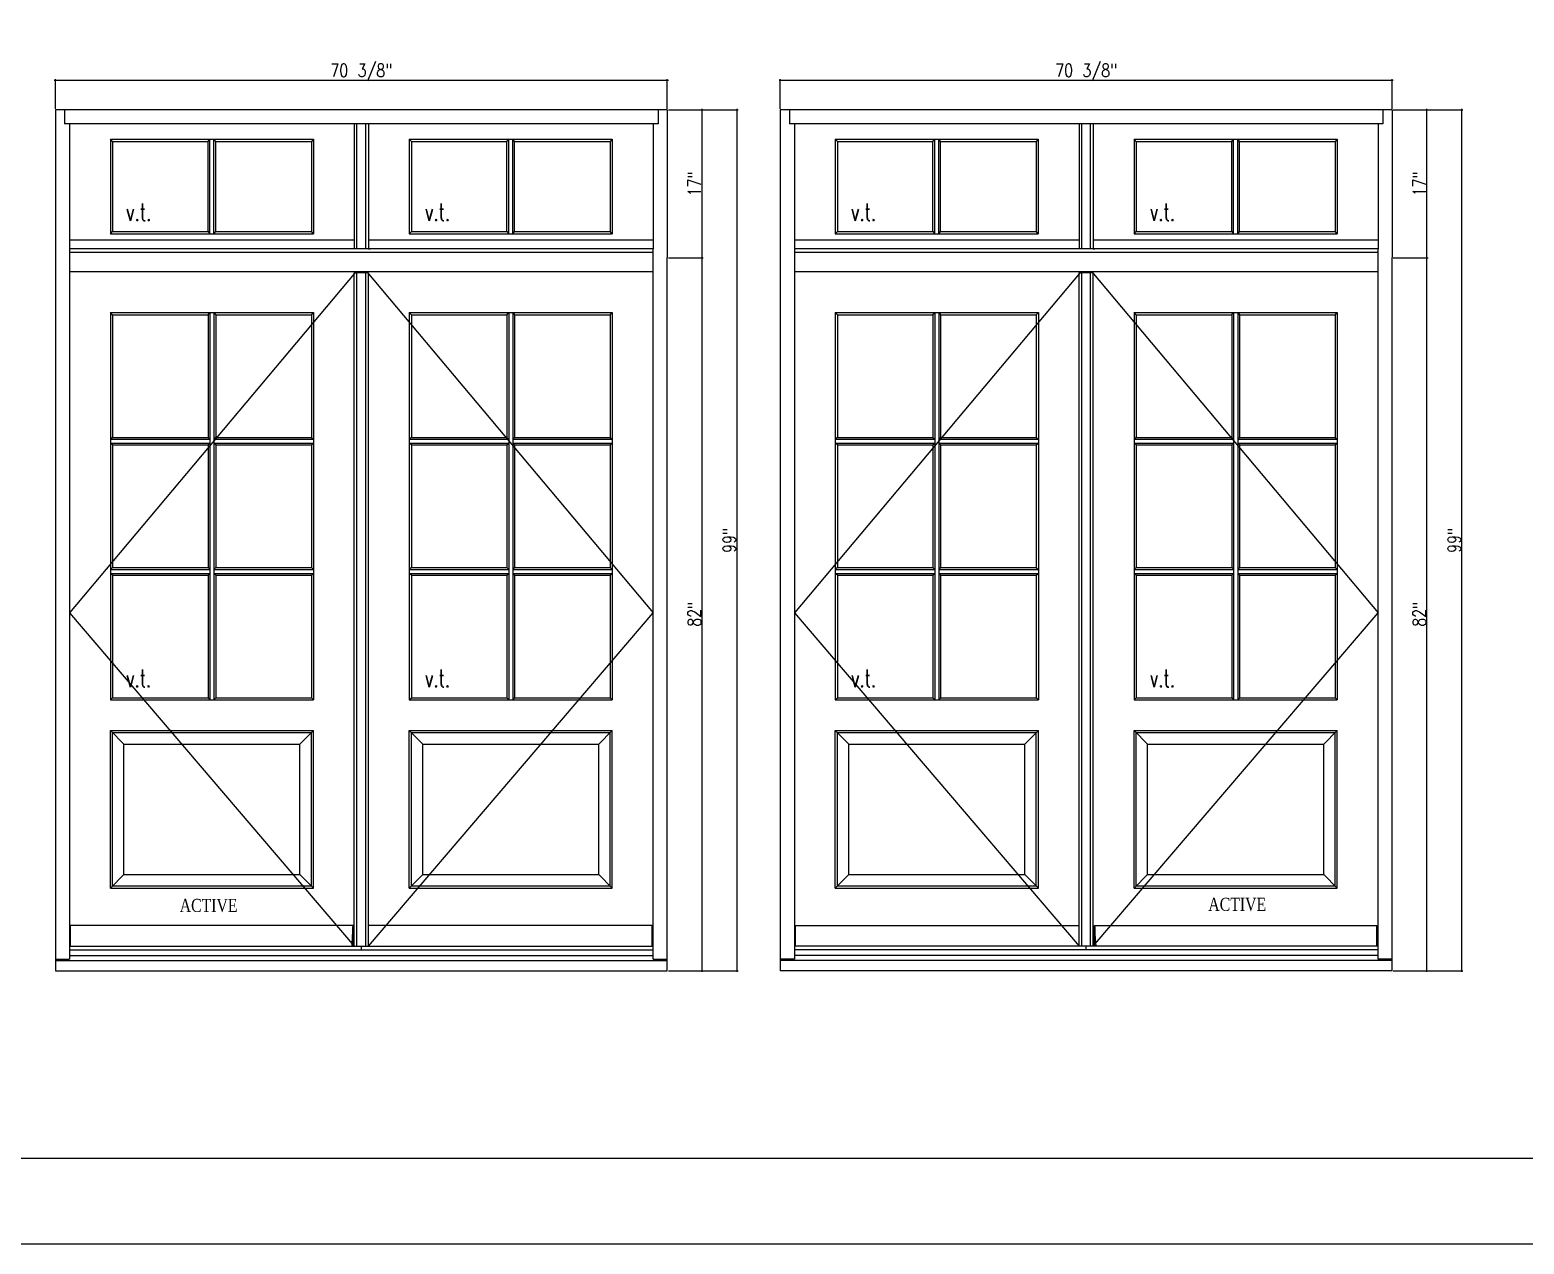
# Model space of a CAD drawing. Header units: inches. Extents: x 1985 to 11287, y 379 to 4336.
# Drawn here: x 8481.2 to 8653, y 3266.3 to 3405.9 of the extents above; entities that cross this region are included whole.
import ezdxf

# ---------------------------------------------------------------- set-up
doc = ezdxf.new("R2010")
doc.units = ezdxf.units.IN
doc.header["$MEASUREMENT"] = 0
doc.layers.get('0').update_dxf_attribs({"linetype": 'CONTINUOUS'})
doc.layers.get('Defpoints').update_dxf_attribs({"linetype": 'CONTINUOUS'})
for name, color, linetype in [('COTE1-1 99', 7, 'CONTINUOUS'), ('elevation 99', 7, 'CONTINUOUS'), ('opening side 99', 1, 'CONTINUOUS'), ('separation 99', 3, 'CONTINUOUS')]:
    doc.layers.add(name, color=color, linetype=linetype)
doc.styles.get("Standard").update_dxf_attribs({"font": 'txt.shx', "width": 0.8})
doc.styles.add('Times', font='times.ttf', dxfattribs={"width": 0.8})
doc.dimstyles.new('Elevation', dxfattribs={"dimscale": 2, "dimtxt": 0.75, "dimasz": 0.0625, "dimexe": 0.0625, "dimexo": 0.0625, "dimgap": 0.0625, "dimtad": 1, "dimdec": 5, "dimzin": 0, "dimdsep": 46, "dimlunit": 5, "dimtxsty": 'Standard', "dimblk1": 'OBLIQUE', "dimblk2": 'OBLIQUE', "dimsah": 1, "dimcen": 2, "dimdle": 0.0625, "dimclrd": 1, "dimclre": 1, "dimadec": 1, "dimazin": 0, "dimtfac": 0.375, "dimtdec": 5, "dimtmove": 0, "dimatfit": 3, "dimldrblk": 'OBLIQUE', "dimfxl": 1, "dimfrac": 2, "dimtolj": 1, "dimtzin": 0, "dimarcsym": 0})

# ---------------------------------------------------------------- blocks, each defined once
blk = doc.blocks.new('_OBLIQUE')
at = {"color": 0, "linetype": 'ByBlock'}
blk.add_line((-0.5, -0.5), (0.5, 0.5), dxfattribs=at)
blk = doc.blocks.new('*D223')
at = {"layer": 'COTE1-1 99', "color": 1, "lineweight": -2, "transparency": 16777216}
for p, q in [((8483.97, 3400.13), (8554.6, 3400.13)), ((8484.1, 3396.85), (8484.1, 3400.26)), ((8554.47, 3396.85), (8554.47, 3400.26))]:
    blk.add_line(p, q, dxfattribs=at)
at = {"layer": 'Defpoints', "color": 0, "transparency": 16777216}
for p in [(8554.47, 3400.13), (8484.1, 3396.72), (8554.47, 3396.72)]:
    blk.add_point(p, dxfattribs=at)
at = {"layer": 'COTE1-1 99', "color": 1, "lineweight": -2, "transparency": 16777216, "xscale": 0.125, "yscale": 0.125, "zscale": 0.125, "rotation": 180}
blk.add_blockref('_OBLIQUE', (8484.1, 3400.13), dxfattribs=at)
at = {"layer": 'COTE1-1 99', "color": 1, "lineweight": -2, "transparency": 16777216, "xscale": 0.125, "yscale": 0.125, "zscale": 0.125}
blk.add_blockref('_OBLIQUE', (8554.47, 3400.13), dxfattribs=at)
at = {"layer": 'COTE1-1 99', "color": 0, "transparency": 16777216, "insert": (8519.29, 3401.01), "char_height": 1.5, "attachment_point": 5}
blk.add_mtext('\\A1;70 3/8"', dxfattribs=at)
blk = doc.blocks.new('*D224')
at = {"layer": 'COTE1-1 99', "color": 1, "lineweight": -2, "transparency": 16777216}
for p, q in [((8554.6, 3396.72), (8558.6, 3396.72)), ((8558.48, 3379.6), (8558.48, 3396.85)), ((8554.6, 3379.72), (8558.6, 3379.72))]:
    blk.add_line(p, q, dxfattribs=at)
at = {"layer": 'Defpoints', "color": 0, "transparency": 16777216}
for p in [(8554.47, 3396.72), (8558.48, 3396.72), (8554.47, 3379.72)]:
    blk.add_point(p, dxfattribs=at)
at = {"layer": 'COTE1-1 99', "color": 1, "lineweight": -2, "transparency": 16777216, "xscale": 0.125, "yscale": 0.125, "zscale": 0.125}
for p, rotation in [((8558.48, 3396.72), 90), ((8558.48, 3379.72), 270)]:
    blk.add_blockref('_OBLIQUE', p, dxfattribs=dict(at, rotation=rotation))
at = {"layer": 'COTE1-1 99', "color": 0, "transparency": 16777216, "insert": (8557.6, 3388.22), "char_height": 1.5, "attachment_point": 5, "rotation": 90}
blk.add_mtext('\\A1;17"', dxfattribs=at)
blk = doc.blocks.new('*D225')
at = {"layer": 'COTE1-1 99', "color": 1, "lineweight": -2, "transparency": 16777216}
for p, q in [((8554.6, 3379.72), (8558.6, 3379.72)), ((8558.48, 3297.6), (8558.48, 3379.85)), ((8554.6, 3297.72), (8558.6, 3297.72))]:
    blk.add_line(p, q, dxfattribs=at)
at = {"layer": 'Defpoints', "color": 0, "transparency": 16777216}
for p in [(8554.47, 3379.72), (8558.48, 3379.72), (8554.47, 3297.72)]:
    blk.add_point(p, dxfattribs=at)
at = {"layer": 'COTE1-1 99', "color": 1, "lineweight": -2, "transparency": 16777216, "xscale": 0.125, "yscale": 0.125, "zscale": 0.125}
for p, rotation in [((8558.48, 3379.72), 90), ((8558.48, 3297.72), 270)]:
    blk.add_blockref('_OBLIQUE', p, dxfattribs=dict(at, rotation=rotation))
at = {"layer": 'COTE1-1 99', "color": 0, "transparency": 16777216, "insert": (8557.6, 3338.72), "char_height": 1.5, "attachment_point": 5, "rotation": 90}
blk.add_mtext('\\A1;82"', dxfattribs=at)
blk = doc.blocks.new('*D226')
at = {"layer": 'COTE1-1 99', "color": 1, "lineweight": -2, "transparency": 16777216}
for p, q in [((8554.6, 3396.72), (8562.62, 3396.72)), ((8562.5, 3297.6), (8562.5, 3396.85)), ((8554.6, 3297.72), (8562.62, 3297.72))]:
    blk.add_line(p, q, dxfattribs=at)
at = {"layer": 'Defpoints', "color": 0, "transparency": 16777216}
for p in [(8554.47, 3396.72), (8562.5, 3396.72), (8554.47, 3297.72)]:
    blk.add_point(p, dxfattribs=at)
at = {"layer": 'COTE1-1 99', "color": 1, "lineweight": -2, "transparency": 16777216, "xscale": 0.125, "yscale": 0.125, "zscale": 0.125}
for p, rotation in [((8562.5, 3396.72), 90), ((8562.5, 3297.72), 270)]:
    blk.add_blockref('_OBLIQUE', p, dxfattribs=dict(at, rotation=rotation))
at = {"layer": 'COTE1-1 99', "color": 0, "transparency": 16777216, "insert": (8561.62, 3347.22), "char_height": 1.5, "attachment_point": 5, "rotation": 90}
blk.add_mtext('\\A1;99"', dxfattribs=at)
blk = doc.blocks.new('*D247')
at = {"layer": 'COTE1-1 99', "color": 1, "lineweight": -2, "transparency": 16777216}
for p, q in [((8567.35, 3400.13), (8637.97, 3400.13)), ((8567.47, 3396.85), (8567.47, 3400.26)), ((8637.85, 3396.85), (8637.85, 3400.26))]:
    blk.add_line(p, q, dxfattribs=at)
at = {"layer": 'Defpoints', "color": 0, "transparency": 16777216}
for p in [(8637.85, 3400.13), (8567.47, 3396.72), (8637.85, 3396.72)]:
    blk.add_point(p, dxfattribs=at)
at = {"layer": 'COTE1-1 99', "color": 1, "lineweight": -2, "transparency": 16777216, "xscale": 0.125, "yscale": 0.125, "zscale": 0.125, "rotation": 180}
blk.add_blockref('_OBLIQUE', (8567.47, 3400.13), dxfattribs=at)
at = {"layer": 'COTE1-1 99', "color": 1, "lineweight": -2, "transparency": 16777216, "xscale": 0.125, "yscale": 0.125, "zscale": 0.125}
blk.add_blockref('_OBLIQUE', (8637.85, 3400.13), dxfattribs=at)
at = {"layer": 'COTE1-1 99', "color": 0, "transparency": 16777216, "insert": (8602.66, 3401.01), "char_height": 1.5, "attachment_point": 5}
blk.add_mtext('\\A1;70 3/8"', dxfattribs=at)
blk = doc.blocks.new('*D248')
at = {"layer": 'COTE1-1 99', "color": 1, "lineweight": -2, "transparency": 16777216}
for p, q in [((8637.97, 3396.72), (8641.97, 3396.72)), ((8641.85, 3379.6), (8641.85, 3396.85)), ((8637.97, 3379.72), (8641.97, 3379.72))]:
    blk.add_line(p, q, dxfattribs=at)
at = {"layer": 'Defpoints', "color": 0, "transparency": 16777216}
for p in [(8637.85, 3396.72), (8641.85, 3396.72), (8637.85, 3379.72)]:
    blk.add_point(p, dxfattribs=at)
at = {"layer": 'COTE1-1 99', "color": 1, "lineweight": -2, "transparency": 16777216, "xscale": 0.125, "yscale": 0.125, "zscale": 0.125}
for p, rotation in [((8641.85, 3396.72), 90), ((8641.85, 3379.72), 270)]:
    blk.add_blockref('_OBLIQUE', p, dxfattribs=dict(at, rotation=rotation))
at = {"layer": 'COTE1-1 99', "color": 0, "transparency": 16777216, "insert": (8640.97, 3388.22), "char_height": 1.5, "attachment_point": 5, "rotation": 90}
blk.add_mtext('\\A1;17"', dxfattribs=at)
blk = doc.blocks.new('*D249')
at = {"layer": 'COTE1-1 99', "color": 1, "lineweight": -2, "transparency": 16777216}
for p, q in [((8637.97, 3379.72), (8641.97, 3379.72)), ((8641.85, 3297.6), (8641.85, 3379.85)), ((8637.97, 3297.72), (8641.97, 3297.72))]:
    blk.add_line(p, q, dxfattribs=at)
at = {"layer": 'Defpoints', "color": 0, "transparency": 16777216}
for p in [(8637.85, 3379.72), (8641.85, 3379.72), (8637.85, 3297.72)]:
    blk.add_point(p, dxfattribs=at)
at = {"layer": 'COTE1-1 99', "color": 1, "lineweight": -2, "transparency": 16777216, "xscale": 0.125, "yscale": 0.125, "zscale": 0.125}
for p, rotation in [((8641.85, 3379.72), 90), ((8641.85, 3297.72), 270)]:
    blk.add_blockref('_OBLIQUE', p, dxfattribs=dict(at, rotation=rotation))
at = {"layer": 'COTE1-1 99', "color": 0, "transparency": 16777216, "insert": (8640.97, 3338.72), "char_height": 1.5, "attachment_point": 5, "rotation": 90}
blk.add_mtext('\\A1;82"', dxfattribs=at)
blk = doc.blocks.new('*D250')
at = {"layer": 'COTE1-1 99', "color": 1, "lineweight": -2, "transparency": 16777216}
for p, q in [((8637.97, 3396.72), (8645.99, 3396.72)), ((8645.87, 3297.6), (8645.87, 3396.85)), ((8637.97, 3297.72), (8645.99, 3297.72))]:
    blk.add_line(p, q, dxfattribs=at)
at = {"layer": 'Defpoints', "color": 0, "transparency": 16777216}
for p in [(8637.85, 3396.72), (8645.87, 3396.72), (8637.85, 3297.72)]:
    blk.add_point(p, dxfattribs=at)
at = {"layer": 'COTE1-1 99', "color": 1, "lineweight": -2, "transparency": 16777216, "xscale": 0.125, "yscale": 0.125, "zscale": 0.125}
for p, rotation in [((8645.87, 3396.72), 90), ((8645.87, 3297.72), 270)]:
    blk.add_blockref('_OBLIQUE', p, dxfattribs=dict(at, rotation=rotation))
at = {"layer": 'COTE1-1 99', "color": 0, "transparency": 16777216, "insert": (8644.99, 3347.22), "char_height": 1.5, "attachment_point": 5, "rotation": 90}
blk.add_mtext('\\A1;99"', dxfattribs=at)

msp = doc.modelspace()

# ---------------------------------------------------------------- linework, layer by layer
at = {"layer": 'elevation 99'}
for p, q in [((8554.473447, 3396.722979), (8484.098447, 3396.722979)), ((8484.098447, 3396.722979), (8484.098447, 3380.722979)), ((8485.160947, 3396.722979), (8485.160947, 3395.097979)), ((8553.410947, 3396.722979), (8553.410947, 3395.097979)), ((8554.473447, 3396.722979), (8554.473447, 3379.722979)), ((8567.470789, 3396.722979), (8567.470789, 3380.722979)), ((8637.845789, 3396.722979), (8567.470789, 3396.722979)), ((8568.533289, 3396.722979), (8568.533289, 3395.097979)), ((8636.783289, 3396.722979), (8636.783289, 3395.097979)), ((8637.845789, 3396.722979), (8637.845789, 3379.722979)), ((8518.473447, 3395.097979), (8485.160947, 3395.097979)), ((8485.723447, 3395.097979), (8485.723447, 3380.722979)), ((8518.473447, 3395.097979), (8518.473447, 3380.722979)), ((8520.098447, 3395.097979), (8518.473447, 3395.097979)), ((8518.785948, 3380.722979), (8518.785948, 3395.097979)), ((8519.785946, 3380.722979), (8519.785946, 3395.097979)), ((8520.285947, 3395.097979), (8520.098447, 3395.097979)), ((8520.098447, 3395.097979), (8520.098447, 3380.722979)), ((8553.410947, 3395.097979), (8520.285947, 3395.097979)), ((8552.848447, 3395.097979), (8552.848447, 3380.722979)), ((8601.845789, 3395.097979), (8568.533289, 3395.097979)), ((8569.095789, 3395.097979), (8569.095789, 3380.722979)), ((8603.470789, 3395.097979), (8601.845789, 3395.097979)), ((8601.845789, 3395.097979), (8601.845789, 3380.722979)), ((8602.15829, 3380.722979), (8602.15829, 3395.097979)), ((8603.158288, 3380.722979), (8603.158288, 3395.097979)), ((8603.470789, 3395.097979), (8603.470789, 3380.722979)), ((8603.658289, 3395.097979), (8603.470789, 3395.097979)), ((8636.783289, 3395.097979), (8603.658289, 3395.097979)), ((8636.220789, 3395.097979), (8636.220789, 3380.722979)), ((8490.420761, 3393.339028), (8490.420761, 3382.481903)), ((8490.420761, 3393.339028), (8513.776134, 3393.339028)), ((8490.661832, 3393.097957), (8490.420761, 3393.339028)), ((8490.661832, 3393.097957), (8490.661832, 3382.722974)), ((8490.661832, 3393.097957), (8501.660947, 3393.097957)), ((8501.660947, 3393.097957), (8501.865147, 3393.339028)), ((8501.660947, 3382.722974), (8501.660947, 3393.097957)), ((8501.865147, 3382.481903), (8501.865147, 3393.339028)), ((8502.331747, 3382.481903), (8502.331747, 3393.339028)), ((8502.535947, 3393.097957), (8502.331747, 3393.339028)), ((8502.535947, 3382.722974), (8502.535947, 3393.097957)), ((8502.535947, 3393.097957), (8513.535062, 3393.097957)), ((8513.776134, 3393.339028), (8513.535062, 3393.097957)), ((8513.535062, 3393.097957), (8513.535062, 3382.722974)), ((8513.776134, 3393.339028), (8513.776134, 3382.481903)), ((8524.795761, 3393.339028), (8524.795761, 3382.481903)), ((8524.795761, 3393.339028), (8548.151134, 3393.339028)), ((8525.036832, 3393.097957), (8524.795761, 3393.339028)), ((8525.036832, 3393.097957), (8525.036832, 3382.722974)), ((8525.036832, 3393.097957), (8536.035947, 3393.097957)), ((8536.035947, 3393.097957), (8536.240147, 3393.339028)), ((8536.035947, 3382.722974), (8536.035947, 3393.097957)), ((8536.240147, 3382.481903), (8536.240147, 3393.339028)), ((8536.706747, 3382.481903), (8536.706747, 3393.339028)), ((8536.910947, 3393.097957), (8536.706747, 3393.339028)), ((8536.910947, 3382.722974), (8536.910947, 3393.097957)), ((8536.910947, 3393.097957), (8547.910062, 3393.097957)), ((8548.151134, 3393.339028), (8547.910062, 3393.097957)), ((8547.910062, 3393.097957), (8547.910062, 3382.722974)), ((8548.151134, 3393.339028), (8548.151134, 3382.481903)), ((8573.793103, 3393.339028), (8597.148476, 3393.339028)), ((8573.793103, 3393.339028), (8573.793103, 3382.481903)), ((8574.034174, 3393.097957), (8573.793103, 3393.339028)), ((8574.034174, 3393.097957), (8585.033289, 3393.097957)), ((8574.034174, 3393.097957), (8574.034174, 3382.722974)), ((8585.033289, 3393.097957), (8585.237489, 3393.339028)), ((8585.033289, 3382.722974), (8585.033289, 3393.097957)), ((8585.237489, 3382.481903), (8585.237489, 3393.339028)), ((8585.908289, 3393.097957), (8585.704089, 3393.339028)), ((8585.704089, 3382.481903), (8585.704089, 3393.339028)), ((8585.908289, 3393.097957), (8596.907404, 3393.097957)), ((8585.908289, 3382.722974), (8585.908289, 3393.097957)), ((8597.148476, 3393.339028), (8596.907404, 3393.097957)), ((8596.907404, 3393.097957), (8596.907404, 3382.722974)), ((8597.148476, 3393.339028), (8597.148476, 3382.481903)), ((8608.168103, 3393.339028), (8631.523476, 3393.339028)), ((8608.168103, 3393.339028), (8608.168103, 3382.481903)), ((8608.409174, 3393.097957), (8608.168103, 3393.339028)), ((8608.409174, 3393.097957), (8619.408289, 3393.097957)), ((8608.409174, 3393.097957), (8608.409174, 3382.722974)), ((8619.408289, 3393.097957), (8619.612489, 3393.339028)), ((8619.408289, 3382.722974), (8619.408289, 3393.097957)), ((8619.612489, 3382.481903), (8619.612489, 3393.339028)), ((8620.283289, 3393.097957), (8620.079089, 3393.339028)), ((8620.079089, 3382.481903), (8620.079089, 3393.339028)), ((8620.283289, 3393.097957), (8631.282404, 3393.097957)), ((8620.283289, 3382.722974), (8620.283289, 3393.097957)), ((8631.523476, 3393.339028), (8631.282404, 3393.097957)), ((8631.282404, 3393.097957), (8631.282404, 3382.722974)), ((8631.523476, 3393.339028), (8631.523476, 3382.481903)), ((8490.420761, 3382.481903), (8490.661832, 3382.722974)), ((8490.420761, 3382.481903), (8513.776134, 3382.481903)), ((8490.655355, 3382.722974), (8501.660947, 3382.722974)), ((8501.660947, 3382.722974), (8501.865147, 3382.481903)), ((8502.331747, 3382.481903), (8502.535947, 3382.722974)), ((8502.535947, 3382.722974), (8513.535062, 3382.722974)), ((8513.776134, 3382.481903), (8513.535062, 3382.722974)), ((8524.795761, 3382.481903), (8525.036832, 3382.722974)), ((8524.795761, 3382.481903), (8548.151134, 3382.481903)), ((8525.030355, 3382.722974), (8536.035947, 3382.722974)), ((8536.035947, 3382.722974), (8536.240147, 3382.481903)), ((8536.706747, 3382.481903), (8536.910947, 3382.722974)), ((8536.910947, 3382.722974), (8547.910062, 3382.722974)), ((8548.151134, 3382.481903), (8547.910062, 3382.722974)), ((8573.793103, 3382.481903), (8574.034174, 3382.722974)), ((8573.793103, 3382.481903), (8597.148476, 3382.481903)), ((8574.027697, 3382.722974), (8585.033289, 3382.722974)), ((8585.033289, 3382.722974), (8585.237489, 3382.481903)), ((8585.704089, 3382.481903), (8585.908289, 3382.722974)), ((8585.908289, 3382.722974), (8596.907404, 3382.722974)), ((8597.148476, 3382.481903), (8596.907404, 3382.722974)), ((8608.168103, 3382.481903), (8608.409174, 3382.722974)), ((8608.168103, 3382.481903), (8631.523476, 3382.481903)), ((8608.402697, 3382.722974), (8619.408289, 3382.722974)), ((8619.408289, 3382.722974), (8619.612489, 3382.481903)), ((8620.079089, 3382.481903), (8620.283289, 3382.722974)), ((8620.283289, 3382.722974), (8631.282404, 3382.722974)), ((8631.523476, 3382.481903), (8631.282404, 3382.722974)), ((8484.098447, 3380.722979), (8484.098447, 3297.722979)), ((8484.098447, 3380.722979), (8484.098447, 3297.722979)), ((8518.473447, 3381.722979), (8485.723447, 3381.722979)), ((8485.723447, 3380.722979), (8485.723447, 3380.347979)), ((8485.723447, 3380.722979), (8485.723447, 3380.347979)), ((8518.473447, 3380.722979), (8485.723447, 3380.722979)), ((8520.098447, 3380.722979), (8518.473447, 3380.722979)), ((8552.848447, 3381.722979), (8520.098447, 3381.722979)), ((8552.848447, 3380.722979), (8520.098447, 3380.722979)), ((8520.098447, 3380.722979), (8520.285947, 3380.722979)), ((8552.848447, 3380.347979), (8552.848447, 3380.722979)), ((8552.848447, 3380.347979), (8552.848447, 3380.722979)), ((8567.470789, 3380.722979), (8567.470789, 3297.722979)), ((8567.470789, 3380.722979), (8567.470789, 3297.722979)), ((8601.845789, 3381.722979), (8569.095789, 3381.722979)), ((8601.845789, 3380.722979), (8569.095789, 3380.722979)), ((8569.095789, 3380.722979), (8569.095789, 3380.347979)), ((8569.095789, 3380.722979), (8569.095789, 3380.347979)), ((8603.470789, 3380.722979), (8601.845789, 3380.722979)), ((8636.220789, 3381.722979), (8603.470789, 3381.722979)), ((8603.470789, 3380.722979), (8603.658289, 3380.722979)), ((8636.220789, 3380.722979), (8603.470789, 3380.722979)), ((8636.220789, 3380.347979), (8636.220789, 3380.722979)), ((8636.220789, 3380.347979), (8636.220789, 3380.722979)), ((8485.723447, 3380.347979), (8518.473447, 3380.347979)), ((8485.723447, 3380.347979), (8485.723447, 3378.097979)), ((8518.473447, 3380.347979), (8520.098447, 3380.347979)), ((8520.098447, 3380.347979), (8552.848447, 3380.347979)), ((8554.473447, 3297.722979), (8554.473447, 3379.722979)), ((8554.473447, 3297.722979), (8554.473447, 3379.722979)), ((8569.095789, 3380.347979), (8569.095789, 3378.097979)), ((8569.095789, 3380.347979), (8601.845789, 3380.347979)), ((8601.845789, 3380.347979), (8603.470789, 3380.347979)), ((8603.470789, 3380.347979), (8636.220789, 3380.347979)), ((8637.845789, 3297.722979), (8637.845789, 3379.722979)), ((8637.845789, 3297.722979), (8637.845789, 3379.722979)), ((8520.785947, 3378.097979), (8485.723447, 3378.097979)), ((8520.785947, 3378.097979), (8485.723447, 3378.097979)), ((8485.723447, 3378.097979), (8485.723447, 3299.051104)), ((8485.723447, 3378.097979), (8485.723447, 3299.051104)), ((8552.848447, 3378.097979), (8518.410947, 3378.097979)), ((8552.848447, 3378.097979), (8518.410947, 3378.097979)), ((8520.098446, 3377.972979), (8518.473448, 3377.972979)), ((8520.098446, 3377.972979), (8518.473448, 3377.972979)), ((8518.473448, 3300.535473), (8518.473448, 3377.972979)), ((8518.785948, 3300.535473), (8518.785948, 3377.972979)), ((8518.826087, 3377.972979), (8518.826087, 3378.097979)), ((8518.826087, 3377.972979), (8518.826087, 3378.097979)), ((8518.942247, 3377.972979), (8518.942247, 3378.097979)), ((8518.942247, 3377.972979), (8518.942247, 3378.097979)), ((8519.035947, 3377.972979), (8519.035947, 3378.097979)), ((8519.035947, 3377.972979), (8519.035947, 3378.097979)), ((8519.535947, 3377.972979), (8519.535947, 3378.097979)), ((8519.535947, 3377.972979), (8519.535947, 3378.097979)), ((8519.785946, 3300.535473), (8519.785946, 3377.972979)), ((8520.098446, 3300.535473), (8520.098446, 3377.972979)), ((8552.848447, 3299.051104), (8552.848447, 3378.097979)), ((8552.848447, 3299.051104), (8552.848447, 3378.097979)), ((8569.095789, 3378.097979), (8569.095789, 3299.051104)), ((8569.095789, 3378.097979), (8569.095789, 3299.051104)), ((8604.158289, 3378.097979), (8569.095789, 3378.097979)), ((8604.158289, 3378.097979), (8569.095789, 3378.097979)), ((8636.220789, 3378.097979), (8601.783289, 3378.097979)), ((8636.220789, 3378.097979), (8601.783289, 3378.097979)), ((8601.84579, 3300.535473), (8601.84579, 3377.972979)), ((8603.470788, 3377.972979), (8601.84579, 3377.972979)), ((8603.470788, 3377.972979), (8601.84579, 3377.972979)), ((8602.15829, 3300.535473), (8602.15829, 3377.972979)), ((8602.198428, 3377.972979), (8602.198428, 3378.097979)), ((8602.198428, 3377.972979), (8602.198428, 3378.097979)), ((8602.314589, 3377.972979), (8602.314589, 3378.097979)), ((8602.314589, 3377.972979), (8602.314589, 3378.097979)), ((8602.408289, 3377.972979), (8602.408289, 3378.097979)), ((8602.408289, 3377.972979), (8602.408289, 3378.097979)), ((8602.908289, 3377.972979), (8602.908289, 3378.097979)), ((8602.908289, 3377.972979), (8602.908289, 3378.097979)), ((8603.158288, 3300.535473), (8603.158288, 3377.972979)), ((8603.470788, 3300.535473), (8603.470788, 3377.972979)), ((8636.220789, 3299.051104), (8636.220789, 3378.097979)), ((8636.220789, 3299.051104), (8636.220789, 3378.097979)), ((8490.660932, 3373.16043), (8490.419861, 3373.428302)), ((8490.419861, 3373.428302), (8513.777034, 3373.428302)), ((8490.419861, 3373.428302), (8490.419861, 3328.861307)), ((8490.660932, 3373.16043), (8501.660947, 3373.16043)), ((8490.660932, 3373.16043), (8490.660932, 3359.05693)), ((8501.660947, 3373.16043), (8501.865147, 3373.428302)), ((8501.660947, 3373.16043), (8501.660947, 3359.05693)), ((8501.865147, 3373.428302), (8501.865147, 3328.861307)), ((8502.331747, 3373.428302), (8502.535947, 3373.16043)), ((8502.331747, 3373.428302), (8502.331747, 3328.861307)), ((8502.535947, 3373.16043), (8513.535962, 3373.16043)), ((8502.535947, 3373.16043), (8502.535947, 3359.05693)), ((8513.535962, 3373.16043), (8513.777034, 3373.428302)), ((8513.535962, 3373.16043), (8513.535962, 3359.05693)), ((8513.777034, 3373.428302), (8513.777034, 3328.861307)), ((8525.035932, 3373.16043), (8524.794861, 3373.428302)), ((8524.794861, 3373.428302), (8548.152034, 3373.428302)), ((8524.794861, 3373.428302), (8524.794861, 3328.861307)), ((8525.035932, 3373.16043), (8536.035947, 3373.16043)), ((8525.035932, 3373.16043), (8525.035932, 3359.05693)), ((8536.035947, 3373.16043), (8536.240147, 3373.428302)), ((8536.035947, 3373.16043), (8536.035947, 3359.05693)), ((8536.240147, 3373.428302), (8536.240147, 3328.861307)), ((8536.706747, 3373.428302), (8536.910947, 3373.16043)), ((8536.706747, 3373.428302), (8536.706747, 3328.861307)), ((8536.910947, 3373.16043), (8547.910962, 3373.16043)), ((8536.910947, 3373.16043), (8536.910947, 3359.05693)), ((8547.910962, 3373.16043), (8548.152034, 3373.428302)), ((8547.910962, 3373.16043), (8547.910962, 3359.05693)), ((8548.152034, 3373.428302), (8548.152034, 3328.861307)), ((8573.792203, 3373.428302), (8573.792203, 3328.861307)), ((8573.792203, 3373.428302), (8597.149376, 3373.428302)), ((8574.033274, 3373.16043), (8573.792203, 3373.428302)), ((8574.033274, 3373.16043), (8574.033274, 3359.05693)), ((8574.033274, 3373.16043), (8585.033289, 3373.16043)), ((8585.033289, 3373.16043), (8585.237489, 3373.428302)), ((8585.033289, 3373.16043), (8585.033289, 3359.05693)), ((8585.237489, 3373.428302), (8585.237489, 3328.861307)), ((8585.704089, 3373.428302), (8585.704089, 3328.861307)), ((8585.704089, 3373.428302), (8585.908289, 3373.16043)), ((8585.908289, 3373.16043), (8585.908289, 3359.05693)), ((8585.908289, 3373.16043), (8596.908304, 3373.16043)), ((8596.908304, 3373.16043), (8597.149376, 3373.428302)), ((8596.908304, 3373.16043), (8596.908304, 3359.05693)), ((8597.149376, 3373.428302), (8597.149376, 3328.861307)), ((8608.408274, 3373.16043), (8608.167203, 3373.428302)), ((8608.167203, 3373.428302), (8631.524376, 3373.428302)), ((8608.167203, 3373.428302), (8608.167203, 3328.861307)), ((8608.408274, 3373.16043), (8619.408289, 3373.16043)), ((8608.408274, 3373.16043), (8608.408274, 3359.05693)), ((8619.408289, 3373.16043), (8619.612489, 3373.428302)), ((8619.408289, 3373.16043), (8619.408289, 3359.05693)), ((8619.612489, 3373.428302), (8619.612489, 3328.861307)), ((8620.079089, 3373.428302), (8620.283289, 3373.16043)), ((8620.079089, 3373.428302), (8620.079089, 3328.861307)), ((8620.283289, 3373.16043), (8631.283304, 3373.16043)), ((8620.283289, 3373.16043), (8620.283289, 3359.05693)), ((8631.283304, 3373.16043), (8631.524376, 3373.428302)), ((8631.283304, 3373.16043), (8631.283304, 3359.05693)), ((8631.524376, 3373.428302), (8631.524376, 3328.861307)), ((8490.660932, 3359.05693), (8490.419861, 3358.85273)), ((8490.419861, 3358.85273), (8501.865147, 3358.85273)), ((8490.660932, 3358.18193), (8490.419861, 3358.38613)), ((8490.419861, 3358.38613), (8501.865147, 3358.38613)), ((8490.660932, 3359.05693), (8501.660947, 3359.05693)), ((8490.660932, 3358.18193), (8490.660932, 3344.07843)), ((8490.660932, 3358.18193), (8501.660947, 3358.18193)), ((8501.660947, 3359.05693), (8501.865147, 3358.85273)), ((8501.660947, 3358.18193), (8501.865147, 3358.38613)), ((8501.660947, 3358.18193), (8501.660947, 3344.07843)), ((8502.535947, 3359.05693), (8502.331747, 3358.85273)), ((8502.331747, 3358.85273), (8513.777034, 3358.85273)), ((8502.331747, 3358.38613), (8513.777034, 3358.38613)), ((8502.535947, 3358.18193), (8502.331747, 3358.38613)), ((8502.535947, 3359.05693), (8513.535962, 3359.05693)), ((8502.535947, 3358.18193), (8502.535947, 3344.07843)), ((8502.535947, 3358.18193), (8513.535962, 3358.18193)), ((8513.535962, 3359.05693), (8513.777034, 3358.85273)), ((8513.535962, 3358.18193), (8513.777034, 3358.38613)), ((8513.535962, 3358.18193), (8513.535962, 3344.07843)), ((8525.035932, 3359.05693), (8524.794861, 3358.85273)), ((8524.794861, 3358.85273), (8536.240147, 3358.85273)), ((8525.035932, 3358.18193), (8524.794861, 3358.38613)), ((8524.794861, 3358.38613), (8536.240147, 3358.38613)), ((8525.035932, 3359.05693), (8536.035947, 3359.05693)), ((8525.035932, 3358.18193), (8525.035932, 3344.07843)), ((8525.035932, 3358.18193), (8536.035947, 3358.18193)), ((8536.035947, 3359.05693), (8536.240147, 3358.85273)), ((8536.035947, 3358.18193), (8536.240147, 3358.38613)), ((8536.035947, 3358.18193), (8536.035947, 3344.07843)), ((8536.910947, 3359.05693), (8536.706747, 3358.85273)), ((8536.706747, 3358.85273), (8548.152034, 3358.85273)), ((8536.706747, 3358.38613), (8548.152034, 3358.38613)), ((8536.910947, 3358.18193), (8536.706747, 3358.38613)), ((8536.910947, 3359.05693), (8547.910962, 3359.05693)), ((8536.910947, 3358.18193), (8536.910947, 3344.07843)), ((8536.910947, 3358.18193), (8547.910962, 3358.18193)), ((8547.910962, 3359.05693), (8548.152034, 3358.85273)), ((8547.910962, 3358.18193), (8548.152034, 3358.38613)), ((8547.910962, 3358.18193), (8547.910962, 3344.07843)), ((8574.033274, 3359.05693), (8573.792203, 3358.85273)), ((8573.792203, 3358.85273), (8585.237489, 3358.85273)), ((8573.792203, 3358.38613), (8585.237489, 3358.38613)), ((8574.033274, 3358.18193), (8573.792203, 3358.38613)), ((8574.033274, 3359.05693), (8585.033289, 3359.05693)), ((8574.033274, 3358.18193), (8585.033289, 3358.18193)), ((8574.033274, 3358.18193), (8574.033274, 3344.07843)), ((8585.033289, 3359.05693), (8585.237489, 3358.85273)), ((8585.033289, 3358.18193), (8585.237489, 3358.38613)), ((8585.033289, 3358.18193), (8585.033289, 3344.07843)), ((8585.908289, 3359.05693), (8585.704089, 3358.85273)), ((8585.704089, 3358.85273), (8597.149376, 3358.85273)), ((8585.908289, 3358.18193), (8585.704089, 3358.38613)), ((8585.704089, 3358.38613), (8597.149376, 3358.38613)), ((8585.908289, 3359.05693), (8596.908304, 3359.05693)), ((8585.908289, 3358.18193), (8596.908304, 3358.18193)), ((8585.908289, 3358.18193), (8585.908289, 3344.07843)), ((8596.908304, 3359.05693), (8597.149376, 3358.85273)), ((8596.908304, 3358.18193), (8597.149376, 3358.38613)), ((8596.908304, 3358.18193), (8596.908304, 3344.07843)), ((8608.408274, 3359.05693), (8608.167203, 3358.85273)), ((8608.167203, 3358.85273), (8619.612489, 3358.85273)), ((8608.408274, 3358.18193), (8608.167203, 3358.38613)), ((8608.167203, 3358.38613), (8619.612489, 3358.38613)), ((8608.408274, 3359.05693), (8619.408289, 3359.05693)), ((8608.408274, 3358.18193), (8608.408274, 3344.07843)), ((8608.408274, 3358.18193), (8619.408289, 3358.18193)), ((8619.408289, 3359.05693), (8619.612489, 3358.85273)), ((8619.408289, 3358.18193), (8619.612489, 3358.38613)), ((8619.408289, 3358.18193), (8619.408289, 3344.07843)), ((8620.283289, 3359.05693), (8620.079089, 3358.85273)), ((8620.079089, 3358.85273), (8631.524376, 3358.85273)), ((8620.079089, 3358.38613), (8631.524376, 3358.38613)), ((8620.283289, 3358.18193), (8620.079089, 3358.38613)), ((8620.283289, 3359.05693), (8631.283304, 3359.05693)), ((8620.283289, 3358.18193), (8620.283289, 3344.07843)), ((8620.283289, 3358.18193), (8631.283304, 3358.18193)), ((8631.283304, 3359.05693), (8631.524376, 3358.85273)), ((8631.283304, 3358.18193), (8631.524376, 3358.38613)), ((8631.283304, 3358.18193), (8631.283304, 3344.07843)), ((8490.660932, 3344.07843), (8490.419861, 3343.87423)), ((8490.419861, 3343.87423), (8501.865147, 3343.87423)), ((8490.419861, 3343.412079), (8501.865147, 3343.412079)), ((8490.660932, 3344.07843), (8501.660947, 3344.07843)), ((8490.660932, 3343.207879), (8490.660932, 3329.102379)), ((8490.660932, 3343.207879), (8501.660947, 3343.207879)), ((8501.660947, 3343.207879), (8501.660947, 3329.102379)), ((8502.331747, 3343.87423), (8513.777034, 3343.87423)), ((8502.331747, 3343.412079), (8513.777034, 3343.412079)), ((8502.535947, 3344.07843), (8513.535962, 3344.07843)), ((8502.535947, 3343.207879), (8513.535962, 3343.207879)), ((8502.535947, 3343.207879), (8502.535947, 3329.102379)), ((8513.535962, 3344.07843), (8513.777034, 3343.87423)), ((8513.535962, 3343.207879), (8513.777034, 3343.412079)), ((8513.535962, 3343.207879), (8513.535962, 3329.102379)), ((8525.035932, 3344.07843), (8524.794861, 3343.87423)), ((8524.794861, 3343.87423), (8536.240147, 3343.87423)), ((8524.794861, 3343.412079), (8536.240147, 3343.412079)), ((8525.035932, 3344.07843), (8536.035947, 3344.07843)), ((8525.035932, 3343.207879), (8525.035932, 3329.102379)), ((8525.035932, 3343.207879), (8536.035947, 3343.207879)), ((8536.035947, 3343.207879), (8536.035947, 3329.102379)), ((8536.706747, 3343.87423), (8548.152034, 3343.87423)), ((8536.706747, 3343.412079), (8548.152034, 3343.412079)), ((8536.910947, 3344.07843), (8547.910962, 3344.07843)), ((8536.910947, 3343.207879), (8547.910962, 3343.207879)), ((8536.910947, 3343.207879), (8536.910947, 3329.102379)), ((8547.910962, 3344.07843), (8548.152034, 3343.87423)), ((8547.910962, 3343.207879), (8548.152034, 3343.412079)), ((8547.910962, 3343.207879), (8547.910962, 3329.102379)), ((8574.033274, 3344.07843), (8573.792203, 3343.87423)), ((8573.792203, 3343.87423), (8585.237489, 3343.87423)), ((8573.792203, 3343.412079), (8585.237489, 3343.412079)), ((8574.033274, 3344.07843), (8585.033289, 3344.07843)), ((8574.033274, 3343.207879), (8585.033289, 3343.207879)), ((8574.033274, 3343.207879), (8574.033274, 3329.102379)), ((8585.033289, 3343.207879), (8585.033289, 3329.102379)), ((8585.704089, 3343.87423), (8597.149376, 3343.87423)), ((8585.704089, 3343.412079), (8597.149376, 3343.412079)), ((8585.908289, 3344.07843), (8596.908304, 3344.07843)), ((8585.908289, 3343.207879), (8585.908289, 3329.102379)), ((8585.908289, 3343.207879), (8596.908304, 3343.207879)), ((8596.908304, 3344.07843), (8597.149376, 3343.87423)), ((8596.908304, 3343.207879), (8597.149376, 3343.412079)), ((8596.908304, 3343.207879), (8596.908304, 3329.102379)), ((8608.408274, 3344.07843), (8608.167203, 3343.87423)), ((8608.167203, 3343.87423), (8619.612489, 3343.87423)), ((8608.167203, 3343.412079), (8619.612489, 3343.412079)), ((8608.408274, 3344.07843), (8619.408289, 3344.07843)), ((8608.408274, 3343.207879), (8608.408274, 3329.102379)), ((8608.408274, 3343.207879), (8619.408289, 3343.207879)), ((8619.408289, 3343.207879), (8619.408289, 3329.102379)), ((8620.079089, 3343.87423), (8631.524376, 3343.87423)), ((8620.079089, 3343.412079), (8631.524376, 3343.412079)), ((8620.283289, 3344.07843), (8631.283304, 3344.07843)), ((8620.283289, 3343.207879), (8631.283304, 3343.207879)), ((8620.283289, 3343.207879), (8620.283289, 3329.102379)), ((8631.283304, 3344.07843), (8631.524376, 3343.87423)), ((8631.283304, 3343.207879), (8631.524376, 3343.412079)), ((8631.283304, 3343.207879), (8631.283304, 3329.102379)), ((8490.419861, 3328.861307), (8490.660932, 3329.102379)), ((8490.660932, 3329.102379), (8501.660947, 3329.102379)), ((8501.660947, 3329.102379), (8501.865147, 3328.861307)), ((8502.535947, 3329.102379), (8502.331747, 3328.861307)), ((8502.535947, 3329.102379), (8513.535962, 3329.102379)), ((8513.777034, 3328.861307), (8513.535962, 3329.102379)), ((8524.794861, 3328.861307), (8525.035932, 3329.102379)), ((8525.035932, 3329.102379), (8536.035947, 3329.102379)), ((8536.035947, 3329.102379), (8536.240147, 3328.861307)), ((8536.910947, 3329.102379), (8536.706747, 3328.861307)), ((8536.910947, 3329.102379), (8547.910962, 3329.102379)), ((8548.152034, 3328.861307), (8547.910962, 3329.102379)), ((8573.792203, 3328.861307), (8574.033274, 3329.102379)), ((8574.033274, 3329.102379), (8585.033289, 3329.102379)), ((8585.033289, 3329.102379), (8585.237489, 3328.861307)), ((8585.908289, 3329.102379), (8585.704089, 3328.861307)), ((8585.908289, 3329.102379), (8596.908304, 3329.102379)), ((8597.149376, 3328.861307), (8596.908304, 3329.102379)), ((8608.167203, 3328.861307), (8608.408274, 3329.102379)), ((8608.408274, 3329.102379), (8619.408289, 3329.102379)), ((8619.408289, 3329.102379), (8619.612489, 3328.861307)), ((8620.283289, 3329.102379), (8620.079089, 3328.861307)), ((8620.283289, 3329.102379), (8631.283304, 3329.102379)), ((8631.524376, 3328.861307), (8631.283304, 3329.102379)), ((8490.419861, 3328.861307), (8513.777034, 3328.861307)), ((8524.794861, 3328.861307), (8548.152034, 3328.861307)), ((8573.792203, 3328.861307), (8597.149376, 3328.861307)), ((8608.167203, 3328.861307), (8631.524376, 3328.861307)), ((8491.973373, 3323.789829), (8490.419802, 3325.34345)), ((8490.419802, 3307.231868), (8490.419802, 3325.34345)), ((8490.419802, 3325.34345), (8513.777078, 3325.34345)), ((8490.660873, 3307.472939), (8490.660873, 3325.102329)), ((8490.660873, 3325.102329), (8513.536006, 3325.102329)), ((8491.973373, 3308.785439), (8491.973373, 3323.789829)), ((8491.973373, 3323.789829), (8512.223506, 3323.789829)), ((8513.777078, 3325.34345), (8512.223506, 3323.789829)), ((8512.223506, 3308.785439), (8512.223506, 3323.789829)), ((8513.536006, 3307.472939), (8513.536006, 3325.102329)), ((8513.777078, 3307.231868), (8513.777078, 3325.34345)), ((8526.348373, 3323.789829), (8524.794802, 3325.34345)), ((8524.794802, 3307.231868), (8524.794802, 3325.34345)), ((8524.794802, 3325.34345), (8548.152078, 3325.34345)), ((8525.035873, 3307.472939), (8525.035873, 3325.102329)), ((8525.035873, 3325.102329), (8547.911006, 3325.102329)), ((8526.348373, 3308.785439), (8526.348373, 3323.789829)), ((8526.348373, 3323.789829), (8546.598506, 3323.789829)), ((8548.152078, 3325.34345), (8546.598506, 3323.789829)), ((8546.598506, 3308.785439), (8546.598506, 3323.789829)), ((8547.911006, 3307.472939), (8547.911006, 3325.102329)), ((8548.152078, 3307.231868), (8548.152078, 3325.34345)), ((8573.792144, 3325.34345), (8597.14942, 3325.34345)), ((8573.792144, 3307.231868), (8573.792144, 3325.34345)), ((8575.345715, 3323.789829), (8573.792144, 3325.34345)), ((8574.033215, 3325.102329), (8596.908348, 3325.102329)), ((8574.033215, 3307.472939), (8574.033215, 3325.102329)), ((8575.345715, 3323.789829), (8595.595848, 3323.789829)), ((8575.345715, 3308.785439), (8575.345715, 3323.789829)), ((8597.14942, 3325.34345), (8595.595848, 3323.789829)), ((8595.595848, 3308.785439), (8595.595848, 3323.789829)), ((8596.908348, 3307.472939), (8596.908348, 3325.102329)), ((8597.14942, 3307.231868), (8597.14942, 3325.34345)), ((8609.720715, 3323.789829), (8608.167144, 3325.34345)), ((8608.167144, 3307.231868), (8608.167144, 3325.34345)), ((8608.167144, 3325.34345), (8631.52442, 3325.34345)), ((8608.408215, 3307.472939), (8608.408215, 3325.102329)), ((8608.408215, 3325.102329), (8631.283348, 3325.102329)), ((8609.720715, 3308.785439), (8609.720715, 3323.789829)), ((8609.720715, 3323.789829), (8629.970848, 3323.789829)), ((8631.52442, 3325.34345), (8629.970848, 3323.789829)), ((8629.970848, 3308.785439), (8629.970848, 3323.789829)), ((8631.283348, 3307.472939), (8631.283348, 3325.102329)), ((8631.52442, 3307.231868), (8631.52442, 3325.34345)), ((8490.419802, 3307.231868), (8491.973373, 3308.785439)), ((8491.973373, 3308.785439), (8512.223506, 3308.785439)), ((8513.777078, 3307.231868), (8512.223506, 3308.785439)), ((8524.794802, 3307.231868), (8526.348373, 3308.785439)), ((8526.348373, 3308.785439), (8546.598506, 3308.785439)), ((8548.152078, 3307.231868), (8546.598506, 3308.785439)), ((8573.792144, 3307.231868), (8575.345715, 3308.785439)), ((8575.345715, 3308.785439), (8595.595848, 3308.785439)), ((8597.14942, 3307.231868), (8595.595848, 3308.785439)), ((8608.167144, 3307.231868), (8609.720715, 3308.785439)), ((8609.720715, 3308.785439), (8629.970848, 3308.785439)), ((8631.52442, 3307.231868), (8629.970848, 3308.785439)), ((8490.419802, 3307.231868), (8513.777078, 3307.231868)), ((8490.660873, 3307.472939), (8513.536006, 3307.472939)), ((8524.794802, 3307.231868), (8548.152078, 3307.231868)), ((8525.035873, 3307.472939), (8547.911006, 3307.472939)), ((8573.792144, 3307.231868), (8597.14942, 3307.231868)), ((8574.033215, 3307.472939), (8596.908348, 3307.472939)), ((8608.167144, 3307.231868), (8631.52442, 3307.231868)), ((8608.408215, 3307.472939), (8631.283348, 3307.472939)), ((8518.326087, 3302.910473), (8485.848447, 3302.910473)), ((8485.848447, 3300.535473), (8485.848447, 3302.910473)), ((8518.326087, 3302.910473), (8485.848447, 3302.910473)), ((8485.848447, 3300.535473), (8485.848447, 3302.910473)), ((8518.326087, 3300.535473), (8518.326087, 3302.910473)), ((8518.326087, 3300.535473), (8518.326087, 3302.910473)), ((8520.602549, 3302.910473), (8520.098446, 3302.910473)), ((8552.723447, 3302.910473), (8520.098446, 3302.910473)), ((8520.602549, 3302.910473), (8520.098446, 3302.910473)), ((8552.723447, 3302.910473), (8520.098446, 3302.910473)), ((8552.723447, 3300.535473), (8552.723447, 3302.910473)), ((8552.723447, 3300.535473), (8552.723447, 3302.910473)), ((8569.220789, 3300.535473), (8569.220789, 3302.910473)), ((8569.220789, 3302.910473), (8601.84579, 3302.910473)), ((8569.220789, 3300.535473), (8569.220789, 3302.910473)), ((8569.220789, 3302.910473), (8601.84579, 3302.910473)), ((8601.341687, 3302.910473), (8601.84579, 3302.910473)), ((8601.341687, 3302.910473), (8601.84579, 3302.910473)), ((8603.61815, 3300.535473), (8603.61815, 3302.910473)), ((8603.61815, 3302.910473), (8636.095789, 3302.910473)), ((8603.61815, 3300.535473), (8603.61815, 3302.910473)), ((8603.61815, 3302.910473), (8636.095789, 3302.910473)), ((8636.095789, 3300.535473), (8636.095789, 3302.910473)), ((8636.095789, 3300.535473), (8636.095789, 3302.910473)), ((8485.723447, 3300.535473), (8552.848447, 3300.535473)), ((8485.723447, 3300.535473), (8552.848447, 3300.535473)), ((8485.723447, 3300.143855), (8552.848447, 3300.143855)), ((8485.723447, 3300.143855), (8552.848447, 3300.143855)), ((8518.201087, 3300.722973), (8518.201087, 3300.535473)), ((8518.201087, 3300.722973), (8518.201087, 3300.535473)), ((8518.23933, 3300.535473), (8518.248755, 3300.660473)), ((8518.23933, 3300.535473), (8518.248755, 3300.660473)), ((8518.248755, 3300.660473), (8518.259383, 3300.535473)), ((8518.248755, 3300.660473), (8518.259383, 3300.535473)), ((8519.285947, 3300.143855), (8519.285947, 3300.535473)), ((8519.285947, 3300.143855), (8519.285947, 3300.535473)), ((8636.220789, 3300.535473), (8569.095789, 3300.535473)), ((8636.220789, 3300.535473), (8569.095789, 3300.535473)), ((8636.220789, 3300.143855), (8569.095789, 3300.143855)), ((8636.220789, 3300.143855), (8569.095789, 3300.143855)), ((8602.658289, 3300.143855), (8602.658289, 3300.535473)), ((8602.658289, 3300.143855), (8602.658289, 3300.535473)), ((8603.695482, 3300.660473), (8603.684854, 3300.535473)), ((8603.695482, 3300.660473), (8603.684854, 3300.535473)), ((8603.704907, 3300.535473), (8603.695482, 3300.660473)), ((8603.704907, 3300.535473), (8603.695482, 3300.660473)), ((8603.74315, 3300.722973), (8603.74315, 3300.535473)), ((8603.74315, 3300.722973), (8603.74315, 3300.535473)), ((8484.098447, 3299.051104), (8485.723447, 3299.051104)), ((8484.098447, 3299.051104), (8485.723447, 3299.051104)), ((8484.098447, 3298.910479), (8554.473447, 3298.910479)), ((8484.098447, 3298.910479), (8554.473447, 3298.910479)), ((8485.723447, 3299.472973), (8552.848447, 3299.472973)), ((8552.848447, 3299.051104), (8554.473447, 3299.051104)), ((8552.848447, 3299.051104), (8554.473447, 3299.051104)), ((8569.095789, 3299.051104), (8567.470789, 3299.051104)), ((8569.095789, 3299.051104), (8567.470789, 3299.051104)), ((8637.845789, 3298.910479), (8567.470789, 3298.910479)), ((8637.845789, 3298.910479), (8567.470789, 3298.910479)), ((8636.220789, 3299.472973), (8569.095789, 3299.472973)), ((8637.845789, 3299.051104), (8636.220789, 3299.051104)), ((8637.845789, 3299.051104), (8636.220789, 3299.051104)), ((8484.098447, 3297.722979), (8514.098447, 3297.722979)), ((8484.098447, 3297.722979), (8554.473447, 3297.722979)), ((8484.098447, 3297.722979), (8514.098447, 3297.722979)), ((8484.098447, 3297.722979), (8554.473447, 3297.722979)), ((8637.845789, 3297.722979), (8567.470789, 3297.722979)), ((8637.845789, 3297.722979), (8567.470789, 3297.722979)), ((8637.845789, 3297.722979), (8607.845789, 3297.722979)), ((8637.845789, 3297.722979), (8607.845789, 3297.722979))]:
    msp.add_line(p, q, dxfattribs=at)
at = {"layer": 'elevation 99', "color": 7}
for p, q in [((8552.848447, 3378.097979), (8552.848447, 3380.347979)), ((8636.220789, 3378.097979), (8636.220789, 3380.347979)), ((8490.660932, 3343.207879), (8490.419861, 3343.412079)), ((8501.660947, 3344.07843), (8501.865147, 3343.87423)), ((8501.660947, 3343.207879), (8501.865147, 3343.412079)), ((8502.535947, 3344.07843), (8502.331747, 3343.87423)), ((8502.535947, 3343.207879), (8502.331747, 3343.412079)), ((8525.035932, 3343.207879), (8524.794861, 3343.412079)), ((8536.035947, 3344.07843), (8536.240147, 3343.87423)), ((8536.035947, 3343.207879), (8536.240147, 3343.412079)), ((8536.910947, 3344.07843), (8536.706747, 3343.87423)), ((8536.910947, 3343.207879), (8536.706747, 3343.412079)), ((8574.033274, 3343.207879), (8573.792203, 3343.412079)), ((8585.033289, 3344.07843), (8585.237489, 3343.87423)), ((8585.033289, 3343.207879), (8585.237489, 3343.412079)), ((8585.908289, 3344.07843), (8585.704089, 3343.87423)), ((8585.908289, 3343.207879), (8585.704089, 3343.412079)), ((8608.408274, 3343.207879), (8608.167203, 3343.412079)), ((8619.408289, 3344.07843), (8619.612489, 3343.87423)), ((8619.408289, 3343.207879), (8619.612489, 3343.412079)), ((8620.283289, 3344.07843), (8620.079089, 3343.87423)), ((8620.283289, 3343.207879), (8620.079089, 3343.412079))]:
    msp.add_line(p, q, dxfattribs=at)
at = {"layer": 'elevation 99'}
for centre, radius, start, end in [((8500.160624, 3302.645715), 18.140881, 354.32963932, 0.35560171), ((8500.160624, 3302.645715), 18.140881, 354.32963932, 0.35560171), ((8518.712634, 3302.769017), 0.411617, 159.90001428, 181.49147604), ((8518.712634, 3302.769017), 0.411617, 159.90001428, 181.49147604), ((8603.231603, 3302.769017), 0.411617, 358.50852396, 20.09998572), ((8603.231603, 3302.769017), 0.411617, 358.50852396, 20.09998572), ((8621.783612, 3302.645715), 18.140881, 179.64439829, 185.67036068), ((8621.783612, 3302.645715), 18.140881, 179.64439829, 185.67036068), ((8520.858619, 3300.551062), 2.663087, 173.48326078, 176.29878354), ((8520.858619, 3300.551062), 2.663087, 173.48326078, 176.29878354), ((8601.085617, 3300.551062), 2.663087, 3.70121646, 6.51673922), ((8601.085617, 3300.551062), 2.663087, 3.70121646, 6.51673922)]:
    msp.add_arc(centre, radius, start, end, dxfattribs=at)
at = {"layer": 'opening side 99', "color": 1}
for p, q in [((8518.660947, 3378.097979), (8485.723447, 3338.887041)), ((8519.910947, 3378.097979), (8552.848447, 3338.887041)), ((8602.033289, 3378.097979), (8569.095789, 3338.887041)), ((8603.283289, 3378.097979), (8636.220789, 3338.887041)), ((8485.723447, 3338.887041), (8518.473448, 3300.535473)), ((8520.098446, 3300.535473), (8552.848447, 3338.887041)), ((8569.095789, 3338.887041), (8601.84579, 3300.535473)), ((8603.470788, 3300.535473), (8636.220789, 3338.887041))]:
    msp.add_line(p, q, dxfattribs=at)
at = {"layer": 'separation 99'}
msp.add_line((9943.552213, 3276.128059), (7685.752407, 3276.128059), dxfattribs=at)
msp.add_lwpolyline([(9954.635727, 3266.28393), (7087.963638, 3266.28393), (7087.963638, 4336.37128), (9954.635727, 4336.37128)], close=True, dxfattribs=at)

# ---------------------------------------------------------------- texts
at = {"layer": 'elevation 99', "width": 0.7}
for p in [(8492.246444, 3383.968238), (8526.621444, 3383.968238), (8575.614109, 3383.968238), (8609.993786, 3383.968238), (8492.240867, 3330.347642), (8526.615867, 3330.347642), (8575.613209, 3330.347642), (8609.988209, 3330.347642)]:
    msp.add_text('v.t.', height=2, dxfattribs=at).set_placement(p)
at = {"layer": 'opening side 99', "color": 1, "char_height": 1.5, "width": 15.987, "attachment_point": 1, "style": 'Times'}
for insert in [(8498.395392, 3305.983054), (8616.702029, 3306.106315)]:
    msp.add_mtext('ACTIVE', dxfattribs=dict(at, insert=insert))

# ---------------------------------------------------------------- dimensions: what is measured, and where the dimension line sits
at = {"layer": 'COTE1-1 99'}
for base, p1, p2, picture, middle in [((8554.473447, 3400.130656), (8484.098447, 3396.722979), (8554.473447, 3396.722979), '*D223', (8519.285947, 3401.005656)), ((8637.845789, 3400.130656), (8567.470789, 3396.722979), (8637.845789, 3396.722979), '*D247', (8602.658289, 3401.005656))]:
    dim = msp.add_linear_dim(base=base, p1=p1, p2=p2, dimstyle='Elevation', override={"dimtxt": 0.75, "dimdec": 5, "dimlunit": 5, "dimpost": '"'}, dxfattribs=at)
    dim.commit()
    dim.dimension.update_dxf_attribs({"geometry": picture, "text_midpoint": middle})
for base, p1, p2, override, picture, middle in [((8558.477001, 3396.722979), (8554.473447, 3379.722979), (8554.473447, 3396.722979), {"dimtxt": 0.75, "dimdec": 5, "dimlunit": 5, "dimpost": '"'}, '*D224', (8557.602001, 3388.222979)), ((8562.497606, 3396.722979), (8554.473447, 3297.722979), (8554.473447, 3396.722979), {"dimpost": '"'}, '*D226', (8561.622606, 3347.222979)), ((8641.849343, 3396.722979), (8637.845789, 3379.722979), (8637.845789, 3396.722979), {"dimtxt": 0.75, "dimdec": 5, "dimlunit": 5, "dimpost": '"'}, '*D248', (8640.974343, 3388.222979)), ((8645.869948, 3396.722979), (8637.845789, 3297.722979), (8637.845789, 3396.722979), {"dimpost": '"'}, '*D250', (8644.994948, 3347.222979)), ((8558.477001, 3379.722979), (8554.473447, 3297.722979), (8554.473447, 3379.722979), {"dimtxt": 0.75, "dimdec": 5, "dimlunit": 5, "dimpost": '"'}, '*D225', (8557.602001, 3338.722979)), ((8641.849343, 3379.722979), (8637.845789, 3297.722979), (8637.845789, 3379.722979), {"dimtxt": 0.75, "dimdec": 5, "dimlunit": 5, "dimpost": '"'}, '*D249', (8640.974343, 3338.722979))]:
    dim = msp.add_linear_dim(base=base, p1=p1, p2=p2, angle=90, dimstyle='Elevation', override=override, dxfattribs=at)
    dim.commit()
    dim.dimension.update_dxf_attribs({"geometry": picture, "text_midpoint": middle})

doc.saveas('drawing.dxf')
